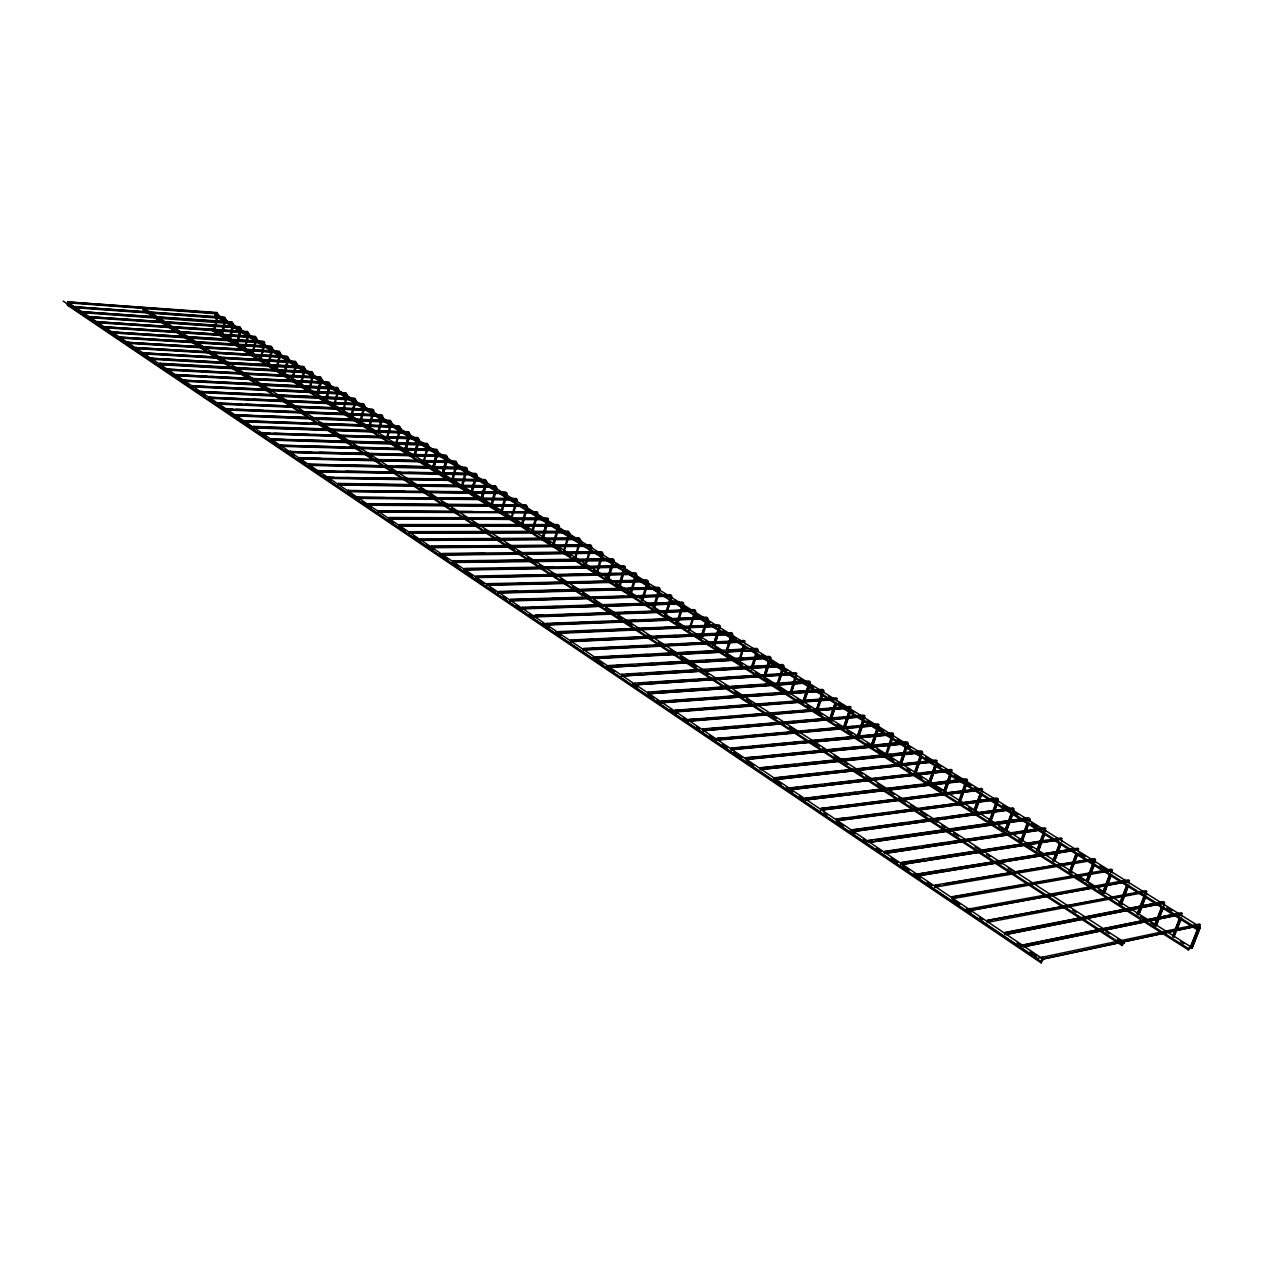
<?xml version="1.0" encoding="UTF-8"?>
<svg xmlns="http://www.w3.org/2000/svg" width="1264" height="1264" viewBox="0 0 1264 1264"><rect width="100%" height="100%" fill="white"/><g stroke="black" fill="none" stroke-linecap="round" stroke-linejoin="round"><path stroke-width="1.5" d="M214.422 329.73L218.514 314.957L217.029 312.524L67.687 301.954L67.893 302.854L216.507 313.772L229.068 322.446M67.893 302.854L68.177 301.496M226.066 319.666L224.581 317.217L74.955 306.836L75.161 307.752L224.06 318.481L224.881 319.839M75.161 307.752L75.445 306.394M230.222 339.194L229.021 338.973L230.317 339.337L233.666 324.406L232.181 321.957L82.286 311.781L82.492 312.682L232.371 323.663M82.492 312.682L82.776 311.339M237.664 344.219L236.652 343.808L237.664 344.219L241.345 329.193L239.86 326.728L89.681 316.758L89.886 317.675L239.338 328.008L240.16 329.383M89.886 317.675L90.186 316.316M244.868 349.022L249.087 334.028L247.602 331.547L97.154 321.783L97.36 322.715L247.08 332.827L247.902 334.202M97.36 322.715L97.644 321.34M256.892 338.894L255.423 336.414L104.691 326.87L104.896 327.787L254.886 337.709L255.707 339.084L252.231 353.762M104.896 327.787L105.196 326.412M264.555 344.124L264.571 342.102L263.291 341.327L112.291 331.99L112.496 332.922L263.465 343.05M112.496 332.922L112.796 331.531M272.724 348.753L271.254 346.273L119.969 337.156L120.175 338.088L270.701 347.568L271.523 348.943M120.175 338.088L120.475 336.698M280.734 353.746L279.265 351.266L127.711 342.37L127.917 343.302L278.728 352.561L279.549 353.952M127.917 343.302L128.233 341.928M288.824 358.802L287.355 356.306L135.532 347.632L135.738 348.58L286.817 357.601L287.623 358.992M135.738 348.58L136.054 347.189M296.993 363.874L295.523 361.378L143.417 352.956L143.638 353.904L294.97 362.689L295.792 364.079L292.142 379.042M143.638 353.904L143.938 352.498M305.224 369.009L303.755 366.497L151.38 358.312L151.601 359.26L303.913 368.251M151.601 359.26L151.917 357.87M159.643 364.68L159.959 363.274L159.643 364.68L311.497 372.991L312.319 374.397M316.837 394.589L318.212 394.968L321.909 379.421L320.44 376.893L167.543 369.199L167.764 370.162L319.887 378.22L320.693 379.627M167.764 370.162L168.08 368.74M330.362 384.683L328.893 382.155L175.728 374.713L175.965 375.677L328.34 383.498L329.146 384.888M175.965 375.677L176.281 374.27M334.312 405.649L338.894 390.007L337.441 387.479L184.007 380.29L184.228 381.254L337.583 389.249M720.006 628.161L719.026 626.043L557.898 632.806L558.246 631.621L718.821 624.89L720.069 625.648L720.069 627.623M184.228 381.254L184.56 379.832M343.413 411.179L347.505 395.379L346.052 392.835L192.365 385.915L192.586 386.895L345.483 394.178L346.289 395.585L343.129 410.753M192.586 386.895L192.918 385.457M351.55 416.567L356.195 400.783L354.742 398.255L200.786 391.587L201.023 392.583L354.884 400.04M201.023 392.583L201.355 391.145M359.703 421.718L360.809 422.176L364.964 406.25L363.511 403.706L209.303 397.323L209.54 398.318L362.942 405.065L363.748 406.471M209.54 398.318L209.871 396.88M373.623 412.143L373.654 410.01L372.374 409.22L217.914 403.121L218.135 404.117L371.79 410.579L372.596 412.001M218.135 404.117L218.482 402.663M382.55 417.72L382.581 415.572L381.301 414.782L226.588 408.967L226.825 409.963L380.717 416.156L381.523 417.578M226.825 409.963L227.172 408.509M387.179 438.64L391.761 422.966L390.323 420.406L235.357 414.876L235.594 415.872L390.45 422.208M235.594 415.872L235.941 414.418M400.862 428.638L399.424 426.063L244.221 420.833L244.458 421.844L398.839 427.437L399.629 428.875M244.458 421.844L244.805 420.375M253.4 427.88L253.748 426.41L253.4 427.88L408.019 433.173L408.825 434.595L405.159 448.578M415.098 456.193L419.316 440.141L417.894 437.565L262.185 432.936L262.438 433.963L417.294 438.956L418.084 440.393M262.438 433.963L262.801 432.493M428.686 445.987L427.264 443.395L271.318 439.082L271.57 440.125L427.374 445.228M271.57 440.125L271.934 438.64M438.134 451.88L436.712 449.273L280.529 445.291L280.782 446.334L436.112 450.679L436.902 452.117M280.782 446.334L281.145 444.833M447.677 457.821L446.255 455.23L289.851 451.564L290.104 452.607L445.655 456.636L446.445 458.074M290.104 452.607L290.467 451.106M457.315 463.825L455.893 461.218L299.252 457.9L299.505 458.943L455.293 462.64L456.067 464.078M299.505 458.943L299.884 457.442M466.874 470.303L466.922 468.059L465.626 467.285L308.748 464.299L309.016 465.357L465.721 469.134M309.016 465.357L309.396 463.841M476.702 476.433L476.749 474.19L475.454 473.4L318.354 470.761L318.623 471.835L474.837 474.822L475.612 476.275L471.203 492.439M318.623 471.835L319.002 470.319M485.028 484.27L481.078 498.68L482.248 498.695L486.782 482.2L485.376 479.577L328.055 477.302L328.324 478.377L484.76 481.015L485.534 482.469M328.324 478.377L328.703 476.844M338.12 484.981L338.515 483.448L338.12 484.981L494.777 487.256L495.551 488.71M506.753 495.172L506.801 492.897L505.521 492.107L347.758 490.574L348.027 491.649L504.889 493.56L505.663 495.014M348.027 491.649L348.422 490.116M516.976 501.555L517.023 499.264L515.744 498.474L357.775 497.321L358.044 498.395L515.096 499.928L515.87 501.397M358.044 498.395L358.439 496.863M368.172 505.221L368.567 503.672L368.172 505.221L525.429 506.358L526.187 507.828M537.769 512.173L378.11 511.019L378.394 512.11L535.841 512.852L536.6 514.322L531.907 530.88L533.266 531.101L532.571 530.659M378.789 512.11L378.805 510.561M389.423 518.635C389.17 515.522 387.606 520.278 389.423 518.635L548.181 519.599M398.887 525.002C399.14 528.131 400.735 523.343 398.887 525.002L556.839 525.002L558.83 526.235M409.457 532.112C409.71 535.257 411.306 530.453 409.457 532.112L468.012 531.954M421.133 539.981C420.865 536.821 419.253 541.64 421.133 539.981L579.449 539.08M430.913 546.569C431.166 549.761 432.809 544.91 430.913 546.569L518.951 545.858M441.815 553.916C442.084 557.124 443.743 552.242 441.815 553.916L484.902 553.442M452.844 561.342C453.112 564.581 454.803 559.668 452.844 561.342L476.37 561.026M463.999 568.863C462.782 569.622 471.172 569.622 477.745 568.626M475.28 576.447C474.079 577.237 482.437 577.19 489.026 576.179M486.687 584.142C486.956 587.428 488.694 582.451 486.687 584.142L502.408 583.778M498.221 591.9C498.506 595.218 500.26 590.209 498.221 591.9L517.892 591.394M509.882 599.752C510.166 603.086 511.952 598.062 509.882 599.752L537.453 598.962M522.79 608.458C522.506 605.108 520.705 610.149 522.79 608.458L683.429 603.844M731.224 634.654L726.721 649.98M533.613 615.742C534.293 617.338 536.205 612.961 543.473 615.394M545.685 623.879C545.985 627.276 547.833 622.172 545.685 623.879L569.084 622.962M559.051 632.869L558.72 631.652M571.423 641.211C571.138 637.767 569.242 642.918 571.423 641.211L732.456 634.402M582.767 648.843C582.025 649.759 587.744 649.19 594.491 648.258M595.423 657.359L596.26 658.655L595.771 656.885L601.285 657.059M609.422 666.807L608.584 665.496L609.074 667.281L770.677 658.212M622.394 675.529L621.54 674.233L622.03 676.019L783.712 666.318M635.523 684.377L634.654 683.066L635.16 684.867L795.925 673.949L796.841 676.082M648.811 693.32L647.926 691.993L648.448 693.81L810.192 682.829M660.993 701.536L661.894 702.879L661.372 701.046L664.911 701.251M674.597 710.684L675.497 712.043L674.976 710.194L682.418 710.084M688.359 719.959L689.275 721.333L688.754 719.469L700.114 719.011M732.456 635.934L732.52 633.406L731.271 632.648L571.091 639.979M703.621 730.244L702.689 728.854L703.226 730.734L864.086 716.419L864.971 718.568M716.419 738.855L717.352 740.246L716.814 738.366L726.2 737.971M730.718 748.478L731.666 749.884L731.113 747.988L734.621 748.114M745.191 758.226L746.155 759.648L745.586 757.736L758.874 756.867M761.228 769.033L760.249 767.611L760.817 769.539L922.483 752.775M776.096 779.051L775.116 777.597L775.685 779.54L936.34 761.418L937.161 763.598M791.153 789.194L790.158 787.725L790.727 789.684L951.318 770.756L952.124 772.936M806.4 799.464L805.389 797.995L805.974 799.97L967.387 780.757M820.399 808.897L821.426 810.382L821.869 809.086L820.842 808.391L841.856 806.195M836.041 819.42L837.084 820.921L837.526 819.625L836.484 818.914L849.692 817.634M853.39 831.096L852.331 829.595L851.889 830.89L852.947 831.617L1013.049 809.213L1013.807 811.409M1029.718 821.316L1029.812 818.487L1028.659 817.776L868.4 840.402L867.941 841.713L869.016 842.44L1029.876 819.672M869.474 841.935L869.032 840.497M745.049 643.787L744.085 641.654L583.952 649.633M1045.913 828.505L1044.759 827.809L884.689 851.367L884.215 852.679L885.306 853.421L1045.091 829.168L1045.818 831.364M885.764 852.916L885.321 851.462M1062.218 838.648L1061.081 837.969L901.185 862.475L900.711 863.802L901.817 864.544L1061.397 839.328L1062.108 841.524M902.275 864.039L901.832 862.569M919.023 875.304L917.917 873.74L917.443 875.067L918.549 875.826L1077.923 849.629L1078.619 851.825M970.657 910.08L969.488 908.453L968.998 909.811L970.167 910.601L1128.768 881.308L1129.416 883.504M986.678 920.871L987.848 922.515L988.353 921.156L987.168 920.35L1145.374 891.626M1159.436 916.542L1164.207 904.503L1164.507 902.338L1163.417 901.674L1005.101 932.421L1004.58 933.796L1005.781 934.602L1163.781 903.112L1164.397 905.308M1006.286 934.08L1005.796 932.548M1024.488 946.341L1023.998 944.777L1022.766 945.172L1023.966 946.847L1181.619 914.235L1182.219 916.432M1042.942 958.76L1042.452 957.196L1041.204 957.591L1042.421 959.281L1199.71 925.501L1200.294 927.697L1191.952 948.363L1190.103 947.542L1197.893 928.361M756.536 651.545L755.635 648.843L749.773 649.159M757.784 651.734L757.847 649.175L756.599 648.416L596.26 656.917M770.661 659.761L770.724 657.201L769.492 656.443L609.074 665.543M782.416 667.692L781.752 666.16L621.525 675.987M783.68 667.882L783.743 665.306L782.511 664.548L622.046 674.265M795.577 675.892L795.593 674.786M808.881 684.203L808.233 682.671L647.926 693.762M810.161 684.393L810.224 681.786L809.007 681.043L648.448 692.04M822.374 691.471L816.844 709.104M823.622 692.798L823.701 690.176L822.469 689.417L661.894 701.093M837.242 701.283L836.357 699.134L675.877 711.553M849.724 709.689L849.092 708.14L688.738 721.27M851.02 709.878L850.135 707.729L689.67 720.843M863.66 718.379L863.028 716.83L702.689 730.671M879.065 727.369L878.196 725.204L717.747 739.756M892.021 736.075L892.068 734.921M907.773 745.27L907.852 742.553L906.651 741.826L746.155 757.8M921.045 754.181L920.445 752.633L760.249 769.46M922.372 754.387L922.467 751.653L921.266 750.927L760.833 767.675M950.765 772.731L950.196 771.166L790.142 789.621M967.26 782.369L967.355 779.604L966.186 778.893L805.99 798.074M981.227 791.722L980.659 790.174L820.826 810.303M982.586 791.928L981.812 789.747L821.869 809.876M998.023 800.902L998.197 798.801L997.027 798.09L837.1 818.993M998.102 801.613L997.343 799.417L837.526 820.415M1028.311 821.11L1027.774 819.546M1044.396 831.143L1043.874 829.579M1042.658 958.949L1040.556 961.193L1041.157 962.868L1043.385 959.329L68.762 302.918L67.798 303.234L67.403 305.145L1041.157 962.868M1095.193 861.479L1095.446 859.346L1094.324 858.651L934.87 885.148L934.854 887.154L935.992 886.743L935.534 885.258M1095.335 862.238L1094.656 860.057L934.854 887.154M1110.819 872.587L1110.345 871.022M1112.115 872.034L1112.383 869.885L1111.261 869.205L952.061 896.713L952.045 898.736L953.198 898.325L952.74 896.824M1112.273 872.808L1111.609 870.612L952.045 898.736M1121.61 943.924L1122.116 945.535L1124.249 942.138L1121.61 943.924L825.218 751.827M1145.326 894.106L1144.868 892.542M1146.796 894.327L1146.164 892.131L987.152 922.388M1190.53 947.953L1190.103 946.404L1188.049 949.675L1190.53 947.953L1198.967 926.259L1196.487 927.95L1196.913 929.53L1198.793 927.46M227.346 338.009L214.011 329.556L216.918 316.932M216.729 318.465L214.927 329.825M224.455 321.656L221.437 334.17L222.638 334.391M221.737 334.138L224.692 321.356M222.432 334.581L225.64 321.514M229.1 339.115L232.292 326.112M230.016 339.384L233.018 326.554M236.747 343.966L239.733 331.2M236.953 343.776L239.97 330.899M244.458 348.848L247.475 336.034M244.647 348.643L247.27 337.583M252.421 353.572L255.944 338.752M252.658 353.936L256.229 341.059M263.876 347.553L260.495 358.913L262.928 347.379M261.016 359.008L263.67 347.853M267.984 363.748L271.302 350.476M268.41 363.921L271.602 352.814M268.932 364.016L271.823 352.514M275.963 368.804L278.87 357.364M276.405 368.977L279.613 357.838M276.911 369.072L279.834 357.538M285.158 373.954L284.021 373.891L286.723 362.721M284.21 373.686L286.944 362.42M284.969 374.176L287.908 362.594M292.332 378.837L295.997 363.748M292.584 379.216L296.519 365.786M301.48 384.288L300.342 384.24L304.008 369.214M300.516 384.019L303.771 370.763M301.29 384.509L304.276 372.833M309.301 389.344L311.592 377.857M309.569 389.739L312.84 376.435M309.743 389.517L312.587 378.031M316.948 394.747L320.234 381.507M317.596 392.63L320.44 381.175M317.912 395.032L321.214 381.665M328.672 386.8L325.369 400.088L326.507 400.135L329.509 388.127M326.333 400.356L329.683 386.958M333.87 405.46L337.03 393.278M351.092 416.377L354.536 402.71M351.25 416.14L354.742 402.363M359.813 421.892L363.052 409.568M372.343 413.36L368.63 427.485L369.783 427.516M369.625 427.769L373.812 411.78M377.968 431.387L381.27 418.937M382.739 417.341L378.679 433.141M386.942 437.06L390.086 424.925M396.011 442.795L398.903 432.004M396.027 444.723L399.945 432.177M404.843 450.063L408.541 435.969M406.171 448.846L408.936 438.276M406.329 448.578L408.651 439.698M414.387 454.408L417.626 442.131M414.545 454.139L417.799 441.768M423.724 460.301L427.453 446.224M428.038 448.151L423.93 461.897M433.125 466.258L436.428 453.887M432.794 467.759L436.601 453.507M434.152 466.542L437.96 452.275L436.854 450.253L281.398 445.876M434.295 466.258L437.17 455.467M442.163 474.047L445.955 459.843M442.289 473.763L445.655 461.249M443.664 472.546L447.029 460.017M443.316 474.063L446.713 461.423M451.738 480.115L455.751 465.468M452.781 480.415L456.825 465.642M461.423 486.245L465.8 470.145M462.466 486.545L465.895 473.921M471.045 492.233L475.28 477.666M472.246 492.739L476.86 476.007M481.189 498.395L484.697 485.676M482.121 498.98L486.119 484.444M495.046 490.527L490.874 504.794L492.217 505M492.091 505.3L496.799 488.441L495.409 485.818L338.515 483.448M505.158 496.831L500.939 511.162L502.282 511.383M502.171 511.683L506.911 494.745M511.272 517.813L515.364 503.214M511.794 518.019L515.57 506.674M522.711 524.307L521.542 524.307L525.808 509.234M522.617 524.623L527.436 507.543L526.061 504.905L368.567 503.672M532.997 531.196L537.326 515.917M543.046 537.295C543.157 540.644 544.705 523.738 546.601 522.743M546.727 522.301L542.382 537.516M543.473 537.816L547.849 522.474M557.234 529.379L552.795 543.994L554.153 544.199M554.059 544.531L558.356 529.569M563.665 550.978L568.089 535.636M564.186 551.215L569.764 533.929L568.405 531.259L410.152 531.67M574.994 558.04L579.354 540.992M575.562 558.135L579.939 543.046M585.374 564.724L589.877 549.255M585.896 564.961L591.584 547.533M596.924 571.944L601 555.97M607.589 578.422L612.171 562.954M612.013 563.618L607.526 578.754L608.711 578.738M608.648 579.086L613.23 563.618M624.542 570.68L620.166 586.101L618.775 585.88L623.847 567.71M634.891 577.142L630.151 593.085L631.336 593.053M631.273 593.416L635.966 577.806M646.425 584.347L641.638 600.368L642.823 600.321M642.776 600.684L648.132 582.783L648.084 580.855L646.82 580.081L487.446 583.684M653.251 607.715L658.086 591.631M659.255 591.821L654.641 607.921L653.867 607.431M664.99 615.141L670.315 597.746L669.604 596.245L510.198 600.953M665.543 615.394L671.595 597.414L671.563 595.47L670.315 594.696L510.672 599.31M666.128 615.473L670.979 599.689M676.84 622.662L681.77 606.42M677.994 622.994L683.524 604.84M688.833 630.246L693.746 614.462M689.401 630.499L695.563 612.361L695.563 610.401L694.299 609.627L534.419 615.299M700.73 637.656L705.976 621.54M700.951 637.925L705.912 622.062M713.228 645.288L718.284 629.235M713.212 645.683L718.774 627.987M714.966 643.818L719.5 629.425M719.437 629.946L714.634 645.888M726.737 649.538L730.718 636.993M726.184 653.788L731.888 637.735M738.697 661.72L743.248 645.383M739.535 661.657L742.205 652.303M739.298 661.799L744.48 645.588M751.353 667.25L755.998 652.793M751.369 669.73L756.646 654.815M751.969 669.809L757.199 653.535M764.151 675.339L768.86 660.819M764.151 675.782L769.397 659.571M764.167 677.836L770.108 661.025M764.767 677.931L770.06 661.578M777.107 683.966L781.847 668.94M779.509 680.174L782.511 670.979M777.723 686.131L783.08 669.699M790.205 692.245L794.993 677.141M792.007 690.286L795.656 679.195M791.422 692.577L796.241 677.915M803.43 700.177L808.296 685.451M803.446 700.619L808.281 686.02M803.462 702.721L808.944 687.505M804.062 702.8L809.545 686.226M816.196 710.479L821.742 693.841M823.006 694.647L817.413 710.826M829.737 719.058L834.714 704.206M830.401 717.668L835.346 702.942M836.104 704.08L831.001 719.864L836.626 703.147M843.42 727.716L848.46 712.801M843.467 728.175L849.108 711.537M844.652 728.08L849.866 712.691M844.715 728.538L850.388 711.743M857.276 736.485L862.49 721.159M857.324 736.959L863.028 720.243M859.109 735.127L863.786 721.381M859.157 735.616L864.386 720.275M871.275 745.349L876.568 729.96M871.354 745.839L877.121 729.044M872.539 745.713L877.279 731.903M873.187 744.48L877.895 730.797M891.389 737.149L885.527 754.813L886.712 754.687M886.791 755.177L893.332 736.264L893.411 733.578L892.21 732.836L731.666 748.051M899.794 763.409L905.814 746.139M900.537 764.183L905.846 746.787M901.374 764.088L904.708 753.328M901.153 764.262L907.173 746.992M920.397 755.256L914.314 772.588M915.578 772.968L920.492 758.969M921.772 756.109L915.894 773.284M928.993 781.895L934.538 766.221M929.087 782.4L935.202 765.131M929.751 782.685L933.385 773.473M934.633 769.966L935.866 766.442M930.383 782.764L936.545 765.336M943.86 791.296L950.086 773.805M950.149 774.469L943.639 791.485M950.812 775.78L944.635 792.101M945.251 792.18L951.492 774.674M958.886 800.823L965.206 783.238M967.197 781.689L959.692 801.645L965.269 783.917M960.308 801.724L966.628 784.138M974.117 810.461L980.516 792.797M980.58 793.476L973.912 810.651M981.227 794.803L974.923 811.283M975.555 811.362L981.954 793.697M989.522 820.21L995.353 804.236M990.344 821.063L996.079 803.161M991.497 818.803L996.064 806.274M990.976 821.126L997.454 803.383M1005.117 830.085L1011.674 812.262M1011.769 812.957L1005.275 830.638L1006.792 830.827M1006.444 830.464L1013.728 810.682L1013.902 808.581L1012.748 807.87L852.963 829.674M1006.586 831.017L1013.159 813.179M1020.917 840.086L1022.908 834.714M1024.235 831.127L1026.889 823.97M1028.28 824.207L1021.77 840.955L1027.648 822.88M1022.402 841.018L1029.054 823.117M1036.891 850.198L1043.622 832.218M1043.732 832.929L1037.065 850.767L1038.597 850.956L1040.951 843.325M1042.31 839.691L1044.348 834.256M1038.408 851.162L1045.138 833.166M1053.086 860.452L1059.896 842.377M1060.022 843.104L1053.26 861.037L1054.808 861.211M1054.429 860.831L1060.622 844.431M1054.618 861.416L1061.428 843.325M1076.375 852.663L1069.66 871.417L1076.501 853.405M1071.524 869.379L1077.102 854.733M1071.019 871.812L1077.923 853.642M1086.771 879.507L1093.06 863.091M1086.282 881.94L1093.202 863.833M1087.435 881.735L1089.552 876.205M1091.669 870.691L1093.787 865.161M1093.945 865.903L1087.814 882.114M1102.887 891.973L1109.966 873.645M1106.221 887.281L1104.641 892.763L1103.093 892.589L1110.124 874.404M1108.196 882.193L1110.803 875.415M1104.467 892.984L1111.562 874.641M1120.568 901.074L1127.14 884.184M1120.125 903.381L1127.251 885.1M1121.958 901.453L1127.93 886.111M1128.768 885.195L1121.689 903.539M1137.158 913.682L1144.489 895.007M1138.137 914.63L1137.395 914.299L1144.599 895.939M1145.279 896.966L1138.959 914.472M1138.785 914.709L1146.132 896.034M1154.632 924.742L1161.379 907.678M1158.077 919.971L1156.434 925.548L1154.869 925.374L1162.248 906.778M1156.276 925.785L1163.717 907.015M1179.849 917.095L1172.976 936.008M1172.581 936.592L1180.055 917.901M1180.639 919.07L1173.34 936.924M1174.003 937.003L1181.54 918.138M1191.952 948.363L1200.073 926.86M165.426 325.053L143.022 309.712L144.491 308.479L145.376 309.87M261.127 344.582L215.212 315.905L215.638 314.088L690.681 609.39M247.57 352.956L211.894 330.331L212.305 328.529L214.011 329.556M726.768 653.867L726.184 653.219M689.986 630.578L689.449 629.962M676.619 622.409L678.247 622.868M212.605 330.757L213.474 330.441M68.209 305.604L69.157 305.272M511.114 517.592L511.936 517.592M1041.694 959.155L1199.188 925.722M1023.255 946.736L1180.307 914.63M1023.998 944.777L1181.255 912.782L1182.346 913.43M1024.677 944.793L1178.016 913.572M1004.596 932.943L1162.106 902.069M1005.07 934.475L1162.469 903.507M987.863 920.476L1145.8 890.709L1146.906 891.373M969.472 910.475L1127.504 881.703M968.998 908.974L1128.42 879.886L1129.526 880.566M953.514 896.903L1110.882 870.138M936.324 885.337L940.195 884.689M944.066 884.042L1093.076 859.062M918.565 873.835L1077.592 848.239L1078.729 848.934M919.386 873.93L946.515 869.569M950.386 868.937L1074.432 848.966M917.901 875.715L1076.691 850.04M900.726 862.98L924.016 859.378M927.887 858.777L1046.276 840.481M1050.163 839.881L1060.749 838.917M901.169 864.45L1058.252 840.054M884.674 853.326L1041.947 829.879M884.231 851.873L919.197 846.675M923.083 846.106L944.461 842.93M948.348 842.361L987.216 836.578M991.102 836.01L1012.48 832.834M1016.367 832.265L1044.459 828.757M867.957 840.908L871.844 840.355M875.731 839.802L951.602 828.994M955.489 828.441L1013.854 820.131M1017.741 819.578L1027.474 818.203M868.384 842.345L1025.831 819.83M852.315 831.522L1011.879 809.639M853.832 829.832L859.678 829.026M863.581 828.505L869.411 827.699M873.313 827.177L906.414 822.659M910.317 822.121L943.418 817.603M947.305 817.065L970.673 813.874M974.576 813.352L1009.62 808.565M853.579 817.129L859.441 816.37M863.328 815.849L878.922 813.811M882.825 813.305L888.671 812.531M892.574 812.025L898.42 811.267M902.322 810.745L908.168 809.987M912.055 809.481L917.901 808.707M921.804 808.202L995.874 798.516M836.468 820.842L996.174 799.843M821.442 808.47L981.512 788.436L982.681 789.147M845.758 805.705L851.62 804.978M855.523 804.489L892.574 799.843M896.476 799.354L902.338 798.627M906.241 798.137L953.056 792.275M956.959 791.785L981.275 789.4M805.389 799.891L965.333 780.615M806.922 798.263L814.727 797.331M818.63 796.857L824.491 796.146M828.394 795.688L845.964 793.587M849.866 793.113L855.728 792.417M859.631 791.943L867.436 791.011M871.338 790.537L877.2 789.842M881.103 789.368L898.672 787.267M902.575 786.793L920.145 784.691M924.047 784.217L963.089 779.54M790.743 787.804L951.034 769.46L952.219 770.171M791.691 788.009L797.552 787.33M801.455 786.887L809.26 785.987M813.179 785.544L820.984 784.644M824.886 784.201L842.472 782.195M846.374 781.737L875.683 778.387M879.586 777.929L897.171 775.922M901.074 775.464L908.879 774.579M912.798 774.121L918.644 773.457M922.562 773.015L930.367 772.114M934.27 771.672L942.091 770.771M945.993 770.329L950.828 770.44M775.101 779.477L935.234 761.844M775.685 777.676L936.055 760.138L937.256 760.865M776.649 777.897L817.682 773.394M821.6 772.968L829.421 772.114M833.324 771.688L841.145 770.835M845.047 770.408L852.868 769.539M856.771 769.112L864.592 768.259M868.494 767.833L876.315 766.979M880.234 766.553L888.039 765.7M891.957 765.257L921.266 762.05M925.169 761.623L934.949 760.549M761.797 767.896L769.618 767.09M773.536 766.679L795.04 764.42M798.943 764.025L806.764 763.203M810.682 762.792L818.503 761.971M822.406 761.56L830.227 760.754M834.145 760.343L855.649 758.1M859.567 757.689L867.373 756.867M871.291 756.457L879.112 755.635M883.015 755.24L890.836 754.418M894.754 754.008L902.575 753.186M906.478 752.775L916.258 751.764M746.55 759.158L907.868 743.674M745.586 759.585L905.846 743.516M762.792 756.472L784.296 754.339M788.215 753.944L796.036 753.17M799.954 752.775L809.734 751.796M813.637 751.416L821.458 750.626M825.376 750.247L835.156 749.268M839.075 748.873L846.896 748.098M850.798 747.703L860.579 746.74M864.497 746.345L872.318 745.57M876.236 745.175L886.001 744.196M889.919 743.817L897.74 743.027M901.659 742.647L906.493 742.821M738.539 747.735L748.32 746.819M752.238 746.439L762.018 745.507M765.921 745.144L775.701 744.212M779.619 743.848L787.44 743.106M793.318 742.537L801.139 741.794M807.017 741.241L828.536 739.203M832.439 738.824L842.219 737.907M846.137 737.528L855.918 736.596M859.836 736.233L869.616 735.3M873.535 734.937L881.356 734.194M885.258 733.815L892.068 733.831M732.061 749.394L893.411 734.668M731.098 749.821L891.404 734.526M717.367 738.429L877.943 723.956L879.144 724.683M730.118 737.623L739.898 736.738M745.776 736.201L755.556 735.332M759.474 734.969L769.255 734.084M773.157 733.736L782.953 732.851M786.856 732.504L796.652 731.619M800.554 731.271L810.35 730.387M814.253 730.023L824.033 729.138M829.911 728.617L837.732 727.906M843.609 727.385L853.39 726.5M857.308 726.136L867.088 725.252M871.007 724.904L877.816 724.951M716.799 740.198L877.137 725.631M703.242 728.917L863.833 715.171L865.05 715.914M710.131 728.68L719.911 727.843M723.83 727.511L735.569 726.5M739.487 726.168L749.268 725.331M755.145 724.825L764.925 723.988M768.844 723.64L778.624 722.803M784.502 722.313L794.282 721.46M798.2 721.128L807.98 720.29M813.858 719.785L823.638 718.947M827.557 718.616L839.296 717.604M843.199 717.273L852.995 716.435M856.897 716.103L863.723 716.167M705.976 718.537L715.756 717.731M721.633 717.257L731.414 716.467M737.291 715.977L747.071 715.187M750.99 714.871L762.729 713.923M766.648 713.591L778.387 712.643M782.305 712.327L794.045 711.363M797.963 711.047L809.703 710.099M813.621 709.783L825.36 708.82M829.263 708.504L839.059 707.714M844.921 707.24L849.787 707.492M689.291 719.532L849.882 706.497L851.099 707.224M675.513 710.257L836.104 697.902L837.321 698.644M686.336 709.783L698.076 708.883M703.953 708.425L715.693 707.524M719.611 707.224L731.35 706.323M735.269 706.023L747.008 705.107M752.87 704.664L764.609 703.764M768.528 703.463L780.267 702.547M786.145 702.105L797.884 701.188M801.803 700.888L813.542 699.987M817.46 699.687L829.2 698.787M674.96 711.995L835.314 699.561M662.257 702.389L823.67 691.218M661.356 702.831L821.695 691.06M670.773 700.825L682.528 699.972M686.431 699.671L698.17 698.818M704.048 698.392L715.787 697.538M721.649 697.112L733.389 696.259M739.266 695.832L751.006 694.979M756.883 694.552L768.623 693.699M774.484 693.272L786.224 692.419M792.101 691.993L803.841 691.124M807.759 690.839L821.442 689.844M653.425 692.087L667.123 691.139M673.001 690.729L684.74 689.923M690.602 689.528L704.301 688.58M710.163 688.185L721.902 687.379M727.78 686.968L739.519 686.162M745.381 685.767L759.079 684.819M764.941 684.424L776.681 683.619M782.558 683.208L796.241 682.276M800.159 682.007L808.944 682.039M635.176 683.097L795.672 672.748L796.92 673.491M640.153 683.16L651.892 682.402M659.713 681.896L671.453 681.138M679.274 680.632L692.972 679.748M698.834 679.368L710.573 678.61M718.394 678.104L732.093 677.22M737.955 676.84L749.694 676.082M755.556 675.703L771.198 674.692M777.076 674.312L790.758 673.428M634.639 684.819L794.914 674.376M627.039 674.36L640.737 673.522M648.558 673.048L662.241 672.211M668.103 671.863L683.745 670.915M689.607 670.552L703.305 669.73M711.126 669.241L724.809 668.419M730.671 668.056L744.37 667.234M752.191 666.76L765.873 665.923M773.694 665.449L782.479 665.559M616.042 665.543L631.684 664.659M639.489 664.2L653.172 663.426M660.993 662.984L674.676 662.21M682.497 661.767L698.139 660.867M705.96 660.424L721.586 659.539M727.448 659.208L743.09 658.307M748.952 657.975L764.594 657.09M608.569 667.25L768.733 658.054M609.09 656.632L624.732 655.811M632.537 655.384L648.179 654.562M655.984 654.152L671.611 653.314M679.432 652.903L695.058 652.066M702.879 651.655L720.464 650.723M728.285 650.296L743.911 649.475M596.608 658.165L757.8 650.186M595.755 658.607L756.551 650.439M604.255 647.784L621.825 646.915M629.63 646.52L647.215 645.651M655.021 645.272L672.606 644.403M678.452 644.103L697.981 643.139M703.843 642.855L723.371 641.891M729.233 641.591L743.88 641.512M583.099 650.091L743.121 642.08M583.605 648.4L743.864 640.485L745.112 641.243M570.601 641.654L730.545 634.228M574.172 640.248L593.685 639.347M601.49 638.984L619.06 638.178M628.824 637.735L648.337 636.835M656.142 636.487L675.671 635.587M685.42 635.144L702.989 634.338M710.795 633.975L731.287 633.675M558.246 633.327L718.078 626.47M557.914 632.095L563.76 631.858M575.468 631.352L594.965 630.531M604.729 630.12L624.226 629.282M633.991 628.872L655.447 627.971M663.252 627.639L684.709 626.723M692.514 626.391L713.97 625.49M546.016 625.095L705.77 618.791M546.506 623.421L706.497 617.227L707.745 617.985L707.745 619.945L702.136 637.878M578.833 622.583L602.233 621.667M611.981 621.288L635.365 620.387M643.171 620.071L666.57 619.17M676.303 618.791L699.703 617.875M546.838 624.637L706.702 618.365M555.307 614.968L578.975 614.13M590.809 613.704L614.478 612.866M624.337 612.519L651.955 611.539M659.84 611.255L687.458 610.275M534.751 616.5L694.505 610.765L695.5 612.882M533.945 616.958L693.588 611.191M522 608.9L681.533 603.686M522.474 607.257L682.244 602.122L683.492 602.896L683.445 605.361M531.544 607.384L557.155 606.562M568.99 606.183L596.576 605.282M608.395 604.903L635.997 604.018M645.841 603.702L677.378 602.675M551.246 598.551L582.751 597.635M592.595 597.351L624.1 596.434M635.918 596.102L669.399 595.123L671.5 596.418L671.516 597.919M510.988 600.495L670.505 595.818M499.312 592.642L658.702 588.471M498.537 593.085L657.801 588.898L658.528 590.399M498.996 591.457L658.512 587.349L659.761 588.123L659.713 590.572M533.645 590.983L569.053 590.067M580.871 589.767L618.254 588.803M628.082 588.534L657.612 587.776L659.682 589.056M518.145 583.415L557.456 582.53M571.217 582.214L614.478 581.219M626.28 580.95L645.936 580.508L648.005 581.788L648.037 583.289M487.762 584.853L647.026 581.187M487.003 585.311L646.125 581.614M476.038 576.005L635.271 572.892L636.535 573.651L636.487 576.084M506.706 575.831L553.853 574.899M567.599 574.63L616.706 573.666M630.452 573.398L634.386 573.319L636.456 574.583M476.338 577.174L635.46 573.982M475.596 577.616L634.575 574.409L635.302 575.91M464.757 568.405L623.831 565.766L625.111 566.541L625.048 568.958M499.327 568.263L554.28 567.346M571.944 567.046L622.962 566.193L625.016 567.457M465.057 569.574L624.021 566.857M464.315 570.017L623.152 567.283M453.586 560.9L612.519 558.72L613.783 559.494L613.846 561.406M499.896 560.695L568.516 559.747M588.123 559.478L611.65 559.146L613.688 560.41L613.735 561.895M453.887 562.053L612.708 559.81L612.582 561.722M453.144 562.496L612.55 560.663M442.842 554.612L601.506 552.826M442.116 555.07L600.637 553.253M442.558 553.474L601.316 551.752L602.596 552.526L602.659 554.438L597.761 571.928L597.035 571.454M512.331 553.142L600.463 552.178L602.501 553.427L602.533 554.912M431.64 546.127L590.241 544.847L591.505 545.621L591.457 548.007M552.21 545.59L589.387 545.274L591.41 546.522M431.925 547.265L590.414 545.922M431.214 547.707L589.561 546.348L590.304 547.833M420.833 538.859L579.275 538.022L580.618 540.692M433.805 539.238L578.422 538.448L580.445 539.696L580.492 541.166M420.406 540.439L578.596 539.507M410.452 532.792L568.579 532.318M409.741 533.234L567.741 532.744L568.5 534.23M559.762 531.717L567.568 531.686L569.574 532.934L569.637 534.388M399.598 524.56L557.661 524.576L558.941 525.35L558.893 527.688M399.882 525.666L557.835 525.619M399.171 526.124L557.013 526.045L557.756 527.53M388.727 519.077L546.364 519.425L547.122 520.894M389.138 517.513L547.028 517.956L548.307 518.73L548.26 521.052M421.971 518.05L547.201 518.983M378.11 511.019L472.657 511.493M515.981 511.715L535.683 511.825L537.658 513.042L537.721 514.495M379.074 511.667L536.663 512.426M371.821 504.162L509.518 505.205M368.835 504.763L526.235 505.932M357.775 497.321L385.283 497.589M408.857 497.826L512.979 498.885M358.723 497.953L515.902 499.501M347.758 490.574L404.67 491.285M422.318 491.506L504.731 492.533L506.674 493.734M348.69 491.206L505.679 493.134M339.811 483.938L410.358 484.981M424.072 485.186L494.619 486.245L496.562 487.43L496.641 488.868M338.784 484.523L495.567 486.83M328.055 477.302L333.933 477.397M345.672 477.602L408.288 478.677M418.068 478.851L482.643 479.972M328.972 477.918L485.534 480.589M318.354 470.761L333.98 471.077M345.72 471.298L400.435 472.373M408.24 472.531L464.915 473.637M319.255 471.377L475.612 474.395M308.748 464.299L330.22 464.773M339.969 464.978L388.759 466.053M396.564 466.211L447.298 467.317M455.103 467.49L464.868 467.712L466.779 468.881M309.648 464.899L465.784 468.28M300.137 458.5L456.051 462.213M299.252 457.9L320.961 458.421M330.82 458.658L374.239 459.701M382.123 459.891L429.491 461.028M435.401 461.17L455.135 461.644L457.141 464.236M289.851 451.564L311.513 452.133M319.397 452.338L360.777 453.428M366.686 453.586L408.067 454.661M415.951 454.866L445.513 455.64L447.503 458.232M290.72 452.149L446.413 456.209M280.529 445.291L298.241 445.797M306.109 446.018L343.492 447.077M349.401 447.251L388.743 448.357M394.652 448.53L433.994 449.652M271.318 439.082L285.064 439.509M290.957 439.682L326.317 440.757M332.211 440.946L367.587 442.021M373.48 442.195L410.8 443.332M414.734 443.459L426.521 443.822L428.512 446.382M272.171 439.667L427.406 444.359M262.185 432.936L270.038 433.189M273.956 433.331L309.269 434.468M313.188 434.595L348.501 435.748M352.419 435.875L387.732 437.028M391.65 437.154L417.152 437.992L419.142 440.536M263.038 433.52L418.036 438.529M253.748 426.41L408.62 431.782L410.042 434.358M259.041 427.058L290.372 428.148M294.291 428.275L327.581 429.428M331.5 429.57L364.806 430.724M368.709 430.85L407.893 432.209L409.868 434.753M254.001 427.422L408.746 432.746L408.999 434.216M244.221 420.833L271.586 421.828M275.505 421.971L306.789 423.124M310.707 423.266L375.234 425.636M379.153 425.778L398.697 426.489L400.672 429.017M245.042 421.402L399.566 427.027M235.357 414.876L252.926 415.54M256.829 415.698L284.163 416.757M288.081 416.899L317.359 418.036M321.261 418.179L350.555 419.316M354.457 419.458L389.612 420.817L391.571 423.345M236.178 415.429L390.45 421.354M226.588 408.967L232.434 409.204M236.336 409.362L263.623 410.468M267.526 410.626L294.812 411.732M298.715 411.89L326.001 412.996M329.904 413.154L380.59 415.208L382.439 416.346M227.409 409.52L381.428 415.73M218.719 403.658L372.501 410.168M217.914 403.121L241.566 404.117M245.5 404.29L371.663 409.647L373.496 410.768M209.303 397.323L221.121 397.844M225.055 398.018L248.66 399.076M252.61 399.25L278.191 400.372M282.125 400.546L362.815 404.132L364.759 406.629M210.108 397.86L363.637 404.638M200.786 391.587L226.335 392.772M230.269 392.946L253.843 394.036M257.777 394.226L354.046 398.666L355.99 401.162M201.592 392.124L354.868 399.171M192.365 385.915L345.356 393.262L347.3 395.727M193.139 386.436L346.162 393.768M184.007 380.29L336.745 387.89L338.689 390.355M184.781 380.812L337.551 388.396M175.728 374.713L207.012 376.324M210.93 376.53L328.213 382.581L330.157 385.046M176.502 375.234L329.019 383.071M167.543 369.199L319.76 377.32L321.688 379.769M168.302 369.704L320.55 377.81M159.959 363.274L312.066 371.679L313.519 374.191M161.365 363.842L311.386 372.09L313.314 374.539M160.18 364.237L312.176 372.58M151.38 358.312L303.091 366.923L305.003 369.357M152.138 358.818L303.866 367.397M143.417 352.956L294.86 361.788L296.771 364.222M144.159 353.446L295.634 362.278M135.532 347.632L286.707 356.717L288.603 359.134M136.259 348.137L287.465 357.191M127.711 342.37L278.617 351.676L280.513 354.078M128.438 342.86L279.376 352.15M119.969 337.156L270.607 346.684L272.503 349.085M120.696 337.646L271.349 347.158M112.291 331.99L262.659 341.738L264.397 342.813M113.002 332.464L263.402 342.196M104.691 326.87L254.791 336.824L256.671 339.21M105.402 327.344L255.518 337.283M97.154 321.783L246.986 331.974L248.866 334.344M97.849 322.257L247.712 332.416M89.681 316.758L239.244 327.139L241.124 329.509M90.392 317.232L239.97 327.597M74.955 306.836L223.965 317.627L225.829 319.982M75.635 307.294L224.676 318.07M82.286 311.781L231.565 322.367L233.445 324.722M82.982 312.24L232.292 322.81M67.687 301.954L216.413 312.935L218.277 315.273M68.367 302.396L217.124 313.361M1190.261 947.289L1191.683 947.7M276.152 368.598L277.1 368.867M68.762 302.918L72.996 306.552M1200.405 924.679L1199.331 924.031L1037.049 958.349L63.2 301.132M705.549 617.654L707.682 618.965L707.682 620.482M474.679 473.826L476.607 475.011M484.602 480.004L486.529 481.189L486.624 482.627M514.938 498.901L516.897 500.117M525.255 505.331L527.23 506.548L527.293 507.986M694.031 611.476L1009.035 807.854M1012.385 809.955L1057.636 838.158M1060.986 840.244L1196.692 924.853M232.418 324.548L235.768 326.633M239.117 328.719L242.467 330.805M249.166 334.992L252.516 337.077M270.938 348.58L275.963 351.708M279.312 353.794L282.662 355.895M287.686 359.023L292.711 362.152M297.735 365.296L301.085 367.382M304.434 369.467L309.459 372.611M331.231 386.199L342.955 393.499M346.304 395.6L349.654 397.686M356.353 401.873L359.703 403.959M364.727 407.087L369.752 410.231M374.776 413.36L378.126 415.445M384.825 419.632L388.174 421.718M403.248 431.119L409.947 435.306M451.817 461.423L456.841 464.567M461.866 467.696L466.89 470.824M510.435 498L515.459 501.129M528.858 509.487L533.882 512.631M538.906 515.759L543.931 518.904M548.955 522.032L553.98 525.16M559.004 528.305L564.028 531.433M569.053 534.577L574.077 537.706M579.102 540.834L582.451 542.935M597.524 552.336L602.549 555.465M615.947 563.823L620.972 566.967M625.996 570.096L631.02 573.24M636.045 576.368L641.069 579.497M646.094 582.641L649.443 584.726M654.468 587.871L659.492 590.999M664.516 594.127L667.866 596.229M674.565 600.4L677.915 602.486M684.614 606.673L689.638 609.801M694.663 612.945L699.687 616.074M709.736 622.346L706.386 620.261L706.465 619.218M723.134 630.704L726.484 632.79M733.183 636.977L736.533 639.063M761.655 654.736L765.004 656.822M771.704 661.009L776.728 664.137M781.752 667.281L786.777 670.41M800.175 678.768L803.525 680.869M810.224 685.041L813.574 687.126M828.647 696.543L831.996 698.629M838.696 702.8L843.72 705.944M848.744 709.072L853.769 712.217M858.793 715.345L863.818 718.473M867.167 720.575L873.866 724.746M877.216 726.832L883.915 731.019M897.314 739.377L900.663 741.462M907.362 745.649L910.712 747.735M925.785 757.136L930.81 760.28M935.834 763.409L940.858 766.553M945.883 769.681L950.907 772.81M954.257 774.911L960.956 779.082M965.98 782.226L971.005 785.355M974.354 787.44L977.704 789.542M992.777 798.943L997.802 802.071M1002.826 805.215L1007.85 808.344M1012.891 811.472L1017.915 814.616M1031.313 822.975L1038.013 827.146M1079.883 853.279L1084.907 856.407M1089.931 859.552L1094.956 862.68M1099.98 865.808L1105.005 868.953M1166.972 907.615L1171.997 910.744M215.101 314.973L467.98 472.926M471.33 475.011L1196.487 927.95M264.476 346.684L269.485 349.812M272.834 351.913L277.859 355.042M281.208 357.143L286.233 360.272M289.582 362.373L336.461 391.666M339.795 393.768L361.567 407.371M366.592 410.5L371.616 413.644M374.95 415.745L465.357 472.246M468.707 474.332L515.57 503.641M518.919 505.726L624.384 571.66M629.409 574.788L746.597 648.037M749.947 650.138L840.339 706.639M843.688 708.741L853.737 715.013M857.087 717.099L867.12 723.387M872.144 726.516L882.193 732.804M885.543 734.89L897.25 742.221M900.6 744.306L987.658 798.722M991.008 800.823L1084.749 859.409M1088.099 861.511L1171.807 913.825M1175.141 915.926L1190.214 925.343M1193.564 927.428L1196.913 929.53M213.189 328.213L671.642 618.317M674.976 620.434L721.649 649.965M724.983 652.082L1190.103 946.404M234.014 342.228L237.348 344.345M242.34 347.505L245.674 349.607M249.008 351.724L254.001 354.884M274.004 367.555L277.337 369.657M282.33 372.833L287.339 375.993M292.332 379.168L298.999 383.387M323.995 399.219L328.988 402.379M332.321 404.496L338.989 408.714M365.659 425.589L342.433 410.895M368.993 427.706L375.645 431.925M392.314 442.479L398.982 446.698M402.315 448.815L408.983 453.033M423.977 462.529L428.986 465.689M433.979 468.865L438.971 472.025M443.98 475.185L450.648 479.419M453.981 481.521L460.633 485.739M463.967 487.857L470.635 492.075M473.968 494.192L480.636 498.411M483.97 500.512L490.637 504.747M493.971 506.848L498.964 510.024M505.632 514.243L508.965 516.344M515.633 520.563L522.301 524.797M525.634 526.898L528.968 529.016M543.962 538.511L550.63 542.73M553.964 544.847L560.631 549.066M563.965 551.167L570.617 555.386M573.951 557.503L577.285 559.62M583.952 563.839L587.286 565.94M593.954 570.175L600.621 574.393M605.614 577.553L612.282 581.772M615.615 583.889L622.283 588.108M627.276 591.268L632.284 594.443M655.605 609.216L658.939 611.318M665.607 615.552L670.615 618.712M675.608 621.872L680.601 625.048M695.611 634.544L700.604 637.704M705.596 640.864L708.93 642.981M715.598 647.2L718.932 649.317M725.599 653.535L732.267 657.754M737.26 660.914L742.268 664.09M755.588 672.527L760.596 675.703M765.589 678.863L773.931 684.14M777.265 686.241L783.917 690.476M797.252 698.913L800.586 701.014M807.254 705.249L810.587 707.35M817.255 711.569L822.248 714.745M827.256 717.905L832.249 721.065M837.242 724.24L842.251 727.4M847.243 730.576L852.252 733.736M867.246 743.232L870.58 745.349M877.248 749.568L883.915 753.786M888.908 756.946L893.901 760.122M897.235 762.224L900.568 764.341M907.236 768.559L910.57 770.677M918.896 775.954L922.23 778.055M927.239 781.215L930.573 783.332M933.906 785.45L942.233 790.727M958.902 801.281L962.236 803.383M968.903 807.601L972.237 809.718M988.89 820.273L993.899 823.433M998.892 826.593L1003.885 829.769M1018.895 839.264L1022.228 841.382M1028.88 845.6L1032.214 847.702M1038.882 851.92L1042.215 854.037M1068.886 870.928L1072.22 873.029M1078.887 877.248L1083.88 880.423M1088.873 883.583L1093.881 886.743M1098.874 889.919L1103.883 893.079M1118.877 902.575L1122.211 904.692M1140.539 916.305L1145.532 919.465M1150.54 922.625L1155.533 925.801M1180.529 941.633L1183.862 943.734M211.767 329.414L408.398 454.076M411.732 456.178L530.043 531.18M533.376 533.297L631.684 595.628M635.018 597.746L824.981 718.173M828.299 720.29L1188.223 948.474M250.904 355.058L272.566 368.804M275.9 370.921L332.527 406.85M335.861 408.951L350.839 418.463M354.173 420.58L495.757 510.403M499.09 512.52L527.404 530.485M530.738 532.602L549.05 544.215M552.384 546.332L617.338 587.555M620.671 589.656L628.998 594.949M632.332 597.066L640.658 602.343M643.992 604.461L652.319 609.738M657.327 612.914L808.897 709.072M812.231 711.19L880.518 754.513M883.852 756.63L910.491 773.536M913.825 775.654L972.127 812.641M975.46 814.759L987.121 822.153M990.439 824.27L1123.696 908.8M1127.03 910.917L1140.349 919.37M1145.342 922.546L1188.65 950.022M144.491 308.479L416.188 484.223M419.506 486.356L566.951 581.724M570.254 583.873L590.146 596.734M593.448 598.867L676.287 652.445M679.605 654.594L1121.942 940.7M147.035 310.944L156.973 317.375M160.291 319.523L178.508 331.31M181.811 333.459L185.129 335.608M190.09 338.815L195.067 342.038M198.369 344.171L206.648 349.543M213.284 353.825L228.184 363.479M234.804 367.761L243.083 373.117M246.401 375.266L249.703 377.415M256.339 381.696L269.58 390.276M279.518 396.706L286.138 400.988M289.456 403.137L292.774 405.286M299.394 409.568L307.673 414.924M320.914 423.503L329.193 428.859M334.17 432.083L339.131 435.29M342.449 437.439L349.069 441.721M354.046 444.944L357.349 447.077M365.628 452.449L372.264 456.731M390.481 468.517L393.783 470.666M410.342 481.379L415.319 484.602M420.28 487.825L425.257 491.032M430.218 494.256L436.838 498.537M441.815 501.761L446.777 504.968M451.754 508.191L456.715 511.399M463.335 515.68L468.312 518.904M473.273 522.127L478.25 525.334M484.87 529.616L488.173 531.765M496.468 537.121L499.77 539.27M506.39 543.552L514.669 548.924M517.987 551.057L521.305 553.205M527.925 557.487L536.205 562.859M539.523 564.992L544.484 568.215M551.104 572.497L554.422 574.646M561.042 578.928L566.019 582.151M572.639 586.433L575.942 588.582M582.578 592.863L587.539 596.087M594.159 600.368L600.795 604.666M605.756 607.873L610.733 611.097M617.353 615.378L622.315 618.602M628.935 622.883L632.253 625.032M647.152 634.67L650.47 636.819M658.749 642.175L662.067 644.324M670.347 649.68L675.308 652.903M680.285 656.111L686.905 660.393M691.866 663.616L696.843 666.823M705.122 672.195L708.425 674.328M724.999 685.056L728.301 687.205M734.921 691.487L739.898 694.694M746.518 698.992L751.495 702.199M768.054 712.928L776.333 718.284M789.573 726.863L794.55 730.071M811.109 740.799L819.388 746.155M822.706 748.304L826.008 750.437M834.287 755.809L840.908 760.091M844.226 762.239L847.544 764.372M857.482 770.803L862.443 774.026M865.761 776.175L869.063 778.308M877.342 783.664L883.978 787.962M888.94 791.169L893.901 794.392M898.878 797.6L905.498 801.897M910.475 805.105L915.436 808.328M920.397 811.535L927.033 815.833M931.995 819.04L936.972 822.264M941.933 825.471L945.251 827.62M953.53 832.976L958.491 836.199M975.05 846.912L980.027 850.135M986.647 854.417L989.965 856.565M996.585 860.847L1001.546 864.07M1008.166 868.352L1011.484 870.501M1072.757 910.159L1076.075 912.308M1105.874 931.6L1109.192 933.748M1117.471 939.105L1124.091 943.386M143.022 309.712L710.968 677.788M714.286 679.937L821.916 749.678M168.744 327.202L279.644 399.124M282.946 401.273L297.846 410.942M301.148 413.075L352.466 446.366M355.769 448.515L410.389 483.938M413.707 486.087L420.327 490.369M423.645 492.518L481.568 530.09M484.886 532.239L561.011 581.614M564.329 583.763L572.608 589.135M575.91 591.283L582.53 595.581M587.507 598.804L721.57 685.752M724.872 687.9L736.47 695.405M739.772 697.554L749.71 704.001M753.012 706.149L762.95 712.58M766.253 714.729L791.09 730.829M794.392 732.978L880.471 788.799M883.773 790.948L910.254 808.123M915.215 811.346L926.812 818.867M930.114 821.015L974.813 849.993M978.115 852.141L1026.115 883.267M1029.433 885.416L1079.077 917.632M1082.395 919.765L1122.116 945.535M79.537 310.96L87.722 316.474M92.635 319.792L99.177 324.2M102.447 326.412L115.53 335.229M118.8 337.441L126.985 342.955M131.898 346.257L138.44 350.665M144.981 355.089L153.165 360.603M162.977 367.224L166.263 369.42M169.534 371.632L189.158 384.872M195.715 389.28L203.883 394.795M210.44 399.203L215.338 402.505M220.252 405.823L243.162 421.26M246.433 423.472L251.346 426.774M259.515 432.288L266.072 436.712M272.613 441.12L277.511 444.422M285.696 449.937L293.88 455.451M300.421 459.875L305.335 463.177M310.249 466.479L320.061 473.099M323.331 475.311L331.516 480.826M349.512 492.96L359.324 499.58M362.594 501.776L370.779 507.291M390.418 520.531L393.689 522.743M400.23 527.151L405.144 530.453M413.328 535.968L418.226 539.286M426.41 544.8L432.952 549.208M439.493 553.616L447.677 559.13M454.218 563.554L459.132 566.857M465.673 571.265L472.23 575.689M477.128 578.991L483.67 583.399M490.227 587.807L495.125 591.125M503.309 596.64L506.58 598.852M516.407 605.456L521.305 608.774M529.49 614.288L532.76 616.5M542.572 623.105L549.129 627.529M555.67 631.937L560.584 635.239M593.306 657.296L603.118 663.916M606.388 666.128L614.573 671.642M632.569 683.777L637.483 687.079M648.938 694.805L653.836 698.107M657.106 700.319L660.377 702.531M670.204 709.151L676.746 713.56M683.287 717.968L688.201 721.27M696.385 726.784L699.656 728.996M709.467 735.616L716.009 740.025M722.566 744.433L727.464 747.751M734.005 752.159L742.189 757.673M747.103 760.991L753.644 765.399M773.284 778.64L781.468 784.154M786.366 787.456L792.923 791.864M799.464 796.273L804.362 799.591M824.002 812.831L827.272 815.027M837.1 821.647L843.641 826.056M850.182 830.48L855.096 833.782M863.265 839.296L866.551 841.508M876.363 848.128L881.277 851.43M891.088 858.051L897.63 862.459M902.543 865.761L909.085 870.185M913.998 873.487L920.54 877.895M927.081 882.319L931.995 885.622M953.261 899.968L959.803 904.376M966.344 908.784L971.258 912.087M979.442 917.617L982.713 919.813M1017.078 942.976L1021.976 946.294M1030.16 951.808L1036.701 956.216M67.245 304.166L1040.556 961.193M575.831 558.04L574.456 557.819M263.655 342.339L263.813 343.666M271.602 347.3L271.744 348.611M287.702 357.317L287.844 358.66M304.087 367.524L304.229 368.867M329.225 383.182L329.351 384.54M355.042 399.282L354.979 401.004M465.863 468.312L465.958 469.734M601.348 553.679L601.38 554.738M646.836 582.04L646.852 583.115M694.284 611.618L694.284 612.708"/></g></svg>
